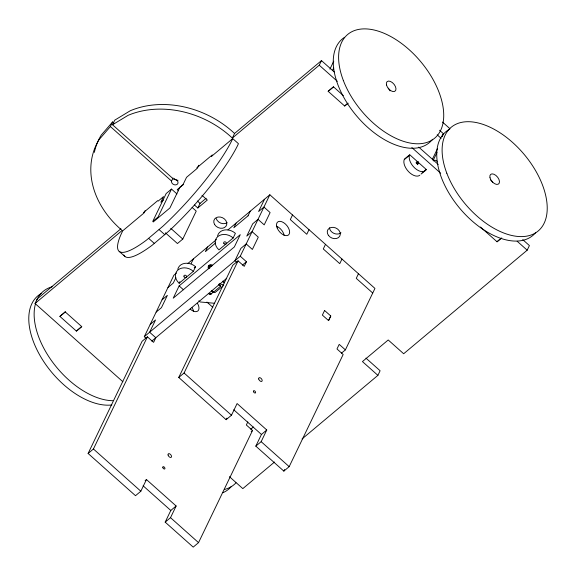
<?xml version="1.0" encoding="UTF-8"?>
<svg xmlns="http://www.w3.org/2000/svg" width="576" height="576" viewBox="0 0 576 576"><rect width="100%" height="100%" fill="white"/><g stroke="black" fill="none" stroke-linecap="round" stroke-linejoin="round"><path stroke-width="0.86" d="M418.658 163.57C411.948 163.31 421.848 158.983 417.326 164.693M123.818 254.995A89.266 18.281 -48.3 0 0 152.244 245.153L168.581 231.365A89.258 18.281 -48.3 0 0 237.564 145.584L238.442 143.683L232.726 138.593L231.847 140.501A89.258 18.281 -48.3 0 1 162.864 226.282L146.527 240.07A89.266 18.281 -48.3 0 1 121.356 233.647L122.746 230.803L143.971 213.005L145.08 210.694M122.854 381.715L35.05 303.487L122.141 230.465A87.466 69.667 25.7 0 1 99.007 139.73L110.39 126.554L112.608 121.939L113.933 123.127M110.39 126.554L171.554 181.051A3.384 2.693 25.7 0 0 174.722 184.853A3.384 2.693 25.7 0 0 177.991 182.117A3.384 2.693 25.7 0 0 173.693 179.266L112.522 124.762L114.739 120.154L130.32 110.722A87.466 69.667 25.7 0 1 234.554 133.466L321.466 60.602L334.21 71.935M35.05 303.487L37.267 298.879L120.931 228.73M171.554 181.051L173.038 177.984M171.511 189.079L158.062 217.022L152.712 221.508L166.162 193.558L171.511 189.079L176.947 193.925M198.749 165.247L197.266 168.329L186.545 177.314L182.995 184.687L179.863 187.315L169.927 207.958L153.209 221.983M212.22 154.865L211.478 156.406L232.726 138.593M165.413 232.819L177.444 243.54L182.786 239.062L196.236 211.111L192.118 207.439M194.508 205.034L197.827 207.994L200.045 203.386L206.143 198.281M112.522 124.762L128.102 115.33A87.466 69.667 25.7 0 1 232.337 138.074L234.554 133.466M247.817 421.906L246.334 424.98L252.518 430.488L198.54 542.642L193.212 547.114L165.182 522.137L170.518 517.666L176.134 505.994L146.455 479.549L140.839 491.227L135.504 495.698L88.106 453.463L142.078 341.309L147.413 336.838L153.598 342.346L155.815 337.738L149.63 332.23L155.549 319.939L150.214 324.403M146.153 338.35L144.295 336.694L173.873 275.242L176.537 273.01M88.106 453.463L93.434 448.992L147.413 336.838M175.882 277.682L173.29 283.061L167.962 287.532M177.775 269.294A11.282 8.986 25.7 0 1 195.574 266.717L193.356 271.325A11.282 8.986 25.7 0 0 178.006 269.942A11.282 8.986 25.7 0 0 179.143 283.248L179.878 281.707M179.129 285.912L173.21 298.202L234.353 246.938L240.271 234.648L179.129 285.912L183.456 289.771M191.167 263.534L193.428 258.847M207.641 246.931L205.387 251.618L215.582 243.022M236.081 223.085L233.827 227.772L248.083 215.777M233.172 237.946A11.282 8.986 25.7 0 0 217.814 236.556A11.282 8.986 25.7 0 0 218.952 249.862L233.172 237.946L235.39 233.338A11.282 8.986 25.7 0 0 217.584 235.915M209.203 293.414L208.966 293.897L209.455 294.25L210.593 294.35L212.89 292.514M232.337 138.074L319.248 65.21L321.466 60.602M210.031 294.415L211.277 293.566M248.047 215.849L250.301 211.162M210.593 294.35L210.823 293.868M211.025 294.084L211.255 293.594M211.514 290.527L213.451 292.255L211.558 290.434M218.736 284.414L220.63 286.236L218.693 284.508M345.384 349.877L339.199 344.369L336.982 348.977L343.166 354.492L289.188 466.646L283.853 471.118L255.823 446.141L261.158 441.67L266.774 429.991L237.103 403.553L231.48 415.224L226.145 419.695L178.747 377.46L232.726 265.306L238.054 260.834L244.238 266.35L246.456 261.734L240.271 256.226L269.849 194.774L374.954 288.425L345.384 349.877L341.381 353.232M264.521 199.246L258.602 211.536L263.938 207.065L270.115 212.573L264.204 224.863L258.019 219.355L252.684 223.826L246.773 236.117L252.101 231.646L258.286 237.154L252.374 249.444L246.19 243.936L240.854 248.407L234.943 260.698L236.794 262.354M329.926 69.142L333.778 61.135M178.747 377.46L184.075 372.996L238.054 260.834M332.561 70.272L333.72 67.867M292.522 214.97L290.304 219.578L306.792 234.274L309.01 229.666M165.182 522.137L170.798 510.466L176.134 505.994M226.145 419.695L226.901 418.14M325.498 244.354L323.28 248.962L339.761 263.65L341.986 259.042M255.823 446.141L261.446 434.462L266.774 429.991M324.605 310.478L322.366 315.101L328.572 320.594L330.79 315.986L324.583 310.493M328.55 320.609L330.768 316.001M358.474 273.737L356.249 278.345L372.737 293.033M441.886 136.807L443.369 133.733M442.375 136.102L443.484 133.79L439.531 130.27M432.425 159.185L437.472 148.702M433.109 160.531L436.997 152.467M283.853 471.118L284.63 469.498M302.09 438.919L377.899 375.358L380.117 370.75L365.947 358.121M377.899 375.358L362.441 361.584L388.217 339.977L403.668 353.75L527.198 250.186L529.416 245.578L522.72 239.609M112.608 121.939L101.225 135.115A87.466 69.667 25.7 0 0 94.349 152.366M143.482 212.573L157.702 200.65M196.776 167.89L210.996 155.974M158.191 201.089L163.562 196.582L160.841 202.234L163.346 200.138M183.326 184.536L177.235 189.648L178.567 190.829M328.212 91.354L333.562 86.875M59.954 316.454L65.304 311.969M197.827 207.994L207.31 200.052L201.996 195.314M344.599 105.955L347.933 103.162M76.342 331.049L81.67 326.578M348.041 103.248L344.7 106.049L328.111 91.267L333.446 86.796L343.339 95.609M188.006 263.39L216.446 239.551M227.959 229.896L269.849 194.774M194.22 267.847L195.574 266.717M179.143 283.248L193.356 271.325M162.043 299.822L167.378 295.351L161.46 307.642L156.132 312.113M144.295 336.694L240.271 256.226M151.812 341.086L226.678 278.323M242.46 265.09L246.456 261.734M213.451 292.255L220.673 286.142M223.495 285.574L215.15 292.45L213.559 292.586L212.026 291.816M404.561 159.386L409.91 154.901L426.398 169.596L421.049 174.074M416.081 162.857L417.413 161.741M416.362 163.015L417.701 161.892M416.642 163.231L417.974 162.115M416.894 163.498L418.226 162.382M417.096 163.8L418.428 162.684M417.247 164.117L418.579 162.994M417.319 164.419L418.658 163.296M422.186 172.786L426.182 169.43A11.282 6.415 50 0 1 414.986 168.228A11.282 6.415 50 0 1 409.694 154.742L404.366 159.206A11.282 6.415 50 0 0 408.6 171.691A11.282 6.415 50 0 0 419.81 175.241M145.123 480.665L146.455 479.549M250.74 429.228L253.404 426.996M251.186 431.604L252.518 430.488M496.951 241.704L500.962 238.342M501.775 237.931L497.11 241.841L480.463 227.009M274.522 462.031L242.82 488.614L229.421 476.669M214.661 303.286L200.16 301.975L198.85 300.802M223.776 285.005L219.204 283.709M418.745 147.125L438.206 164.426M319.248 65.21L337.363 81.317M411.833 147.557L440.683 173.218M159.134 229.644L164.844 234.734M148.673 238.392L154.39 243.482M119.196 251.374L124.913 256.457M442.483 122.054L449.87 128.635M437.184 134.827L441.144 138.348M517.154 241.236L527.198 250.186M197.388 201.017L200.045 203.386M170.755 228.341L182.786 239.062M223.258 281.254L224.525 282.384M222.394 281.174L224.287 282.866M206.914 302.047L212.846 307.332M233.748 409.788L261.446 434.462M184.075 372.996L231.48 415.224M261.158 441.67L289.188 466.646M143.1 485.784L170.798 510.466M93.434 448.992L140.839 491.227M170.518 517.666L198.54 542.642M208.85 268.308A3.017 2.405 25.7 0 1 208.512 267.674M208.354 267.012A3.017 2.405 25.7 0 1 212.53 265.226M209.902 267.962A1.778 1.418 25.7 0 1 209.678 266.472M209.902 266.177A1.778 1.418 25.7 0 1 210.6 265.824M209.448 268.078A1.778 1.418 25.7 0 1 209.815 266.537A1.778 1.418 25.7 0 1 211.68 266.501M208.62 268.79A3.017 2.405 25.7 0 1 208.822 265.795A3.017 2.405 25.7 0 1 212.299 265.709M433.526 160.92A3.55 2.023 50 0 1 437.054 161.294M111.83 404.957A67.68 38.498 50 0 1 43.776 361.649A67.68 38.498 50 0 1 39.218 294.804M39.737 294.444A67.68 38.498 50 0 1 41.364 293.45M112.838 400.702A67.68 38.498 50 0 1 54.583 364.766A67.68 38.498 50 0 1 35.964 302.256M36.698 300.326A67.68 38.498 50 0 1 52.15 286.783M432.583 139.27A67.68 38.498 50 0 1 357.379 116.82A67.68 38.498 50 0 1 344.614 37.274M388.224 88.2A6.228 3.542 50 0 1 389.995 90.842M535.68 232.582A67.68 38.498 50 0 1 459.454 207.95A67.68 38.498 50 0 1 449.77 129.132M490.558 179.921A6.228 3.542 50 0 1 492.725 182.297M235.994 482.796A67.68 38.498 50 0 1 224.496 489.47M231.48 486.317A67.68 38.498 50 0 1 222.912 492.703M276.559 226.224A8.46 4.81 50 0 1 284.198 235.44M192.103 307.735A8.46 4.81 50 0 1 193.55 311.436M197.431 303.264A8.46 4.81 50 0 1 197.82 311.011A8.46 4.81 50 0 1 190.202 309.11M340.942 232.783A6.768 5.393 25.7 0 1 333.943 233.366A6.768 5.393 25.7 0 1 329.479 227.794M227.124 222.689A6.768 5.393 25.7 0 1 216.202 218.498M178.056 180.259A3.384 2.693 25.7 0 1 174.283 178.618M65.182 311.89L59.854 316.361L76.442 331.142L81.785 326.657L65.182 311.89M343.318 80.417A67.68 38.498 50 0 0 433.908 138.794A67.68 38.498 50 0 0 396.252 39.794A67.68 38.498 50 0 0 343.318 80.417M386.489 84.946A6.228 3.542 50 0 0 394.582 91.447A6.228 3.542 50 0 0 392.407 82.62A6.228 3.542 50 0 0 386.489 84.946M446.818 173.239A67.68 38.498 50 0 0 537.408 231.61A67.68 38.498 50 0 0 499.752 132.617A67.68 38.498 50 0 0 446.818 173.239M489.989 177.761A6.228 3.542 50 0 0 498.082 184.27A6.228 3.542 50 0 0 495.907 175.435A6.228 3.542 50 0 0 489.989 177.761M223.906 243.468A1.411 1.123 25.7 0 0 226.26 243.677A1.411 1.123 25.7 0 0 224.928 241.812A1.411 1.123 25.7 0 0 223.906 243.468M184.097 276.847A1.411 1.123 25.7 0 0 186.444 277.063A1.411 1.123 25.7 0 0 185.119 275.191A1.411 1.123 25.7 0 0 184.097 276.847M258.725 378.994A2.254 1.282 50 0 0 261.634 381.42A2.254 1.282 50 0 0 260.928 378.245A2.254 1.282 50 0 0 258.725 378.994M253.519 391.738A1.411 0.799 50 0 0 255.413 392.933A1.411 0.799 50 0 0 254.599 390.866A1.411 0.799 50 0 0 253.519 391.738M277.128 227.866A8.46 4.81 50 0 0 288.461 235.015A8.46 4.81 50 0 0 283.608 222.624A8.46 4.81 50 0 0 277.128 227.866M168.077 454.997A2.254 1.282 50 0 0 170.986 457.416A2.254 1.282 50 0 0 170.287 454.248A2.254 1.282 50 0 0 168.077 454.997M162.878 467.741A1.411 0.799 50 0 0 164.765 468.929A1.411 0.799 50 0 0 163.958 466.862A1.411 0.799 50 0 0 162.878 467.741M214.632 224.554A6.768 5.393 25.7 0 0 225.943 226.296A6.768 5.393 25.7 0 0 220.298 217.044A6.768 5.393 25.7 0 0 214.632 224.554M328.378 235.303A6.768 5.393 25.7 0 0 339.66 236.318A6.768 5.393 25.7 0 0 333.295 227.34A6.768 5.393 25.7 0 0 328.378 235.303"/></g></svg>
